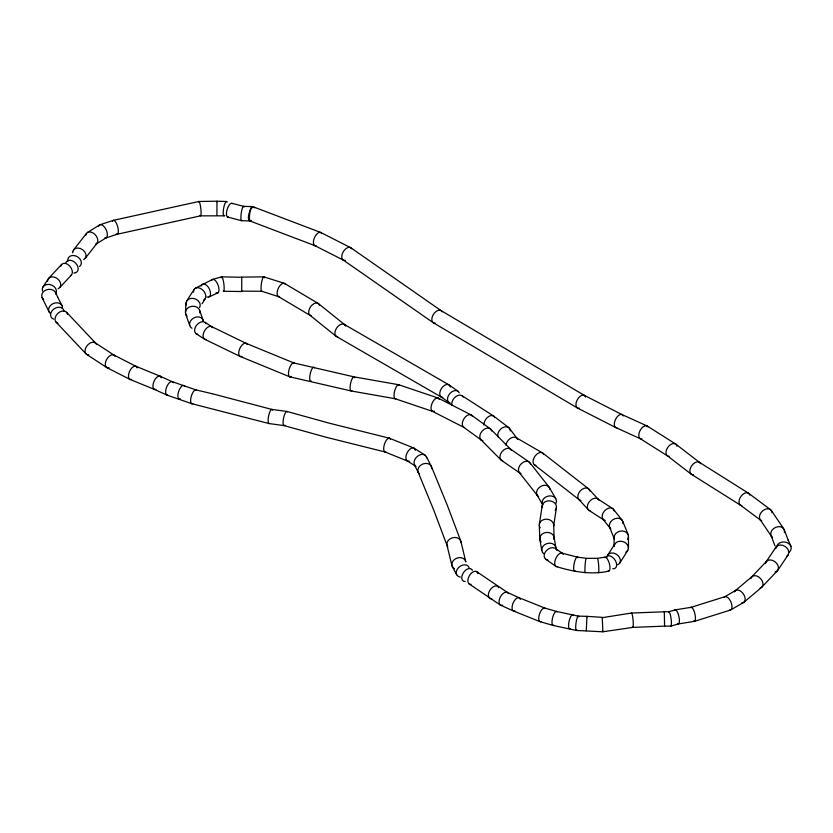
<?xml version="1.0" encoding="UTF-8"?>
<svg xmlns="http://www.w3.org/2000/svg" width="833" height="833" viewBox="0 0 833 833"><rect width="100%" height="100%" fill="white"/><g stroke="black" fill="none" stroke-linecap="round" stroke-linejoin="round"><path stroke-width="1.25" d="M263.822 276.848L241.747 277.129L241.737 291.519L223.525 291.269M226.607 201.503L216.996 201.211L216.903 215.278M185.457 312.094L185.988 303.108M553.122 625.437L576.374 630.456L602.863 631.789L632.82 627.395L664.588 626.135L664.307 611.745L668.753 611.745M539.357 524.196L542.231 505.36M553.643 525.883L556.444 507.661M664.619 626.072L670.752 626.135M602.092 617.69L631.518 613.036L664.276 611.807M586.515 630.081L586.286 630.727L586.953 616.347L602.249 617.336L602.884 631.768L602.613 630.914M251.108 220.433A7.226 2.728 -73.2 0 1 250.504 220.787L250.327 220.828A7.195 1.25 -82.7 0 1 249.421 217.934A7.195 1.25 -82.7 0 1 250.327 210.228L250.41 209.822A7.268 1.281 -82.8 0 1 252.264 206.928M250.306 210.208L250.504 209.843A7.226 2.728 -73.2 0 1 254.679 207.854M194.047 289.468L186.654 301.046M202.044 303.785L205.303 298.61M614.775 544.011L607.819 555.059A7.205 5.404 36.7 0 1 618.024 555.559A7.205 5.404 36.7 0 1 617.701 564.764M619.804 563.035L627.801 550.332M42.889 287.073L48.262 278.888M766.173 561.713L776.137 546.958M777.637 570.47L788.008 555.101M73.585 249.879L86.465 233.407M85.237 258.334L97.117 243.153M48.668 278.347L61.652 264.415M59.747 287.562L71.513 274.952M751.689 576.936L766.62 561.213M761.841 587.14L777.418 570.73M735.341 590.67L752.137 576.498M743.911 602.269L761.601 587.348M87.361 232.563L99.543 224.962M96.222 243.996L106.145 237.811M195.141 288.353L212.425 279.524M724.523 596.886L735.82 590.368M730.656 609.954L743.682 602.436M209.041 296.944L217.767 292.904M99.96 224.764L113.246 220.381M105.729 238.009L117.214 234.229M691.015 607.351L724.918 596.688M694.483 621.345L730.447 610.048M212.613 279.44L221.547 276.868M668.67 611.766L675.178 609.891M670.836 626.114L678.489 623.907M113.403 220.339L198.858 201.482L216.996 201.211L217.017 201.93M117.057 234.271L200.514 215.851L224.067 215.83M675.303 609.85L691.151 607.309M678.354 623.938L694.347 621.376M604.883 557.183L597.365 558.329L586.255 558.329L577.311 557.09M608.715 571.157C591.17 575.051 573.156 571.75 556.257 566.544M261.729 291.269L241.737 291.144M221.63 276.848L241.747 277.274M243.59 206.345L251.91 206.594M249.942 220.943L241.57 220.683L227.638 217.08M271.818 409.409L286.896 411.46M284.053 425.601L269.069 423.56L191.986 403.755M398.632 384.721L353.963 376.849L293.695 362.928M395.217 398.736L351.078 390.958L289.822 376.818M556.434 611.422L578.3 616.108L586.953 616.347L587.098 616.889M195.901 389.896L212.113 393.697M389.261 438.179L329.681 423.289L287.021 411.481M385.117 451.975L326.026 437.21L283.938 425.569M561.754 553.102L577.425 557.121M231.72 203.273L243.684 206.365M211.978 393.655L271.933 409.44M556.579 611.453L544.751 608.048L519.042 597.73M552.987 625.406L540.055 621.668L513.576 611.047M263.905 276.868L284.282 283.335M261.645 291.248L278.659 296.652M172.171 381.66L196.057 389.938M167.069 395.144L191.819 403.713M398.778 384.763L437.96 397.997M395.071 398.705L432.546 411.367M253.867 207.053L320.549 232.407M249.817 220.912L314.968 245.683M293.862 362.969L245.974 343.29M289.655 376.776L240.321 356.514M389.428 438.22L413.657 447.987M384.94 451.934L407.576 461.055M135.769 366.218L159.988 376.131M130.063 379.431L154.49 389.438M647.033 425.934L622.053 414.605L584.266 395.331M640.296 438.689L615.743 427.548L577.467 408.024M160.186 376.214L172.358 381.743M154.292 389.344L166.881 395.061M507.287 592.388L519.24 597.813M500.571 605.154L513.378 610.964M211.53 326.567L246.183 343.373M204.647 339.229L240.112 356.43M320.757 232.49L350.506 247.588M314.759 245.6L343.383 260.115M438.158 398.08L471.093 414.896M432.348 411.283L463.919 427.391M113.861 355.035L135.977 366.312M106.874 367.634L129.854 379.338M344.133 324.339L448.966 384.867L457.879 391.146M516.054 437.627L542.564 452.933M336.355 336.459L441.407 397.112M584.495 395.456L441.053 310.605L350.735 247.724M577.248 407.889L433.254 322.715L343.154 259.99M284.688 283.532L318.227 303.451M278.253 296.454L310.157 315.395M507.505 592.513L476.726 571.677M500.352 605.029L469.229 583.995M699.449 462.346L748.503 493.23M691.359 474.269L740.475 505.183M414.095 448.206L425.038 455.099M407.15 460.836L415.657 466.199M647.251 426.059L675.573 443.968M640.077 438.564L667.483 455.89M462.023 395.675L493.532 416.011M597.584 498.769L612.64 508.546M588.9 510.296L603.758 519.948M205.033 322.329L211.759 326.703M196.192 333.752L204.418 339.104M95.212 342.79L114.079 355.17M86.601 354.358L106.645 367.509M510.15 448.852L529.017 461.909M501.508 460.368L520.042 473.206M441.178 396.977L449.091 402.568M555.559 548.53L562.39 553.351M545.854 559.297L555.85 566.357M471.322 415.032L490.335 428.818M463.471 427.1L481.38 440.095M588.567 488.794L542.793 453.1M579.216 499.769L534.317 464.752M748.732 493.386L770.587 509.692M740.245 505.017L760.841 520.375M493.761 416.177L508.786 427.641M675.802 444.135L699.678 462.513M667.243 455.713L691.13 474.102M318.456 303.618L344.612 324.651M309.928 315.228L336.126 336.293M510.629 449.226L490.564 429.026M501.039 459.993L480.901 439.72M95.68 343.165L66.578 312.292M86.132 353.983L55.988 322.038M589.025 489.221L598.271 499.373A7.226 4.852 -50.2 0 0 589.056 502.018A7.226 4.852 -50.2 0 0 590.045 510.785M578.768 499.331L588.213 509.692M613.338 509.161L622.136 520.219M602.863 519.094L610.37 528.528M529.923 462.773L549.103 487.149M519.136 472.342L537.347 495.468M509.442 428.339L517.21 438.627M771.254 510.39L783.707 528.757M760.175 519.677L771.597 536.535M549.301 487.43L555.819 498.717M537.16 495.187L542.793 504.944M452.267 566.544L456.671 574.728M426.329 456.536L431.244 466.178M414.365 464.762L418.301 472.488M57.55 296.86L62.017 305.617M49.043 311.875L42.004 297.433M788.143 540.044L790.986 546.281M55.634 292.654L57.706 297.183M431.39 466.501L447.363 505.444L460.701 540.856M418.156 472.165L434.014 510.827L447.217 545.875M622.657 521.125L628.134 534.64M609.641 527.341L614.442 539.19M784.228 529.684L788.289 540.367M771.087 535.619L774.982 545.854M199.66 310.334L203.065 320.174M185.665 313.916L189.737 325.651M460.92 541.554L465.741 561.546M446.988 545.188L451.903 565.534M554.101 537.285L555.903 547.666M539.836 539.253L541.773 550.446M553.685 524.78L554.153 538.014M539.295 524.936L539.794 538.889M628.488 536.442L628.488 547.906M614.088 537.4L614.088 546.438M88.725 354.941A7.216 4.8 -50.9 0 1 86.497 346.476A7.216 4.8 -50.9 0 1 96.066 343.623M96.232 343.894A7.216 4.8 -50.9 0 1 96.503 344.466M57.914 323.225A7.195 5.123 -44.3 0 1 57.914 313.302A7.195 5.123 -44.3 0 1 67.494 314.405M53.656 319.154A7.247 5.498 -34.6 0 1 53.718 309.158A7.247 5.498 -34.6 0 1 63.974 311.073M50.449 313.52A7.195 5.696 -24.1 0 1 53.374 303.472A7.195 5.696 -24.1 0 1 62.444 308.449M43.618 299.547A7.247 5.883 -10.1 0 1 46.054 289.946A7.247 5.883 -10.1 0 1 56.082 294.424M42.473 290.977A7.247 5.789 20 0 1 49.334 284.449A7.247 5.789 20 0 1 56.207 292.654M47.97 279.503A7.205 5.352 38.3 0 1 57.706 278.909A7.205 5.352 38.3 0 1 58.695 288.426M58.383 288.593A7.205 5.352 38.3 0 1 58.06 288.728M47.648 281.231A7.205 5.352 38.3 0 1 47.856 279.826M60.882 266.133A7.237 4.738 52.2 0 1 69.524 265.852A7.237 4.738 52.2 0 1 70.305 275.817M65.901 262.759A7.32 5.123 46 0 1 75.688 263.166A7.32 5.123 46 0 1 75.334 272.808M74.991 272.88A7.32 5.123 46 0 1 73.887 272.974M67.848 261.302A7.195 5.571 30.4 0 1 76.449 256.241A7.195 5.571 30.4 0 1 79.52 266.508M72.971 251.108A7.195 5.425 35.7 0 1 82.967 249.994A7.195 5.425 35.7 0 1 83.644 259.657M72.773 252.888A7.195 5.425 35.7 0 1 72.877 251.441M85.799 235.25A7.247 4.936 49 0 1 94.847 234.344A7.247 4.936 49 0 1 95.368 244.413M98.648 226.18A7.237 3.676 65.4 0 1 106.02 229.492A7.237 3.676 65.4 0 1 104.521 238.092M112.507 221.182A7.205 2.53 74.6 0 1 117.62 226.441A7.205 2.53 74.6 0 1 116.193 234.063M198.504 202.044A7.247 1.145 83.5 0 1 200.815 208.469A7.247 1.145 83.5 0 1 200.045 215.424M224.795 215.466A7.31 1.749 -80 0 1 223.619 208.344A7.31 1.749 -80 0 1 227.159 202.096M228.534 217.028A7.205 2.718 -73.2 0 1 227.065 209.718A7.205 2.718 -73.2 0 1 232.324 203.606M242.049 220.422A7.258 1.395 -82.1 0 1 241.278 212.832A7.258 1.395 -82.1 0 1 244.079 207.115M250.691 220.37A7.268 1.281 -82.8 0 1 250.41 220.787L250.327 220.828A7.226 2.728 -73.2 0 1 248.401 217.59A7.226 2.728 -73.2 0 1 250.348 210.114M316.144 245.735A7.205 3.571 -66.2 0 1 314.572 237.426A7.205 3.571 -66.2 0 1 321.715 233.552M345.341 260.344A7.205 4.238 -59.1 0 1 343.061 252.118A7.205 4.238 -59.1 0 1 351.641 248.734M435.18 323.152A7.205 4.363 -57.4 0 1 433.035 315.051A7.205 4.363 -57.4 0 1 441.667 311.157M441.844 311.386A7.205 4.363 -57.4 0 1 442.125 311.906M579.341 408.201A7.195 4.05 -61.2 0 1 576.946 400.454A7.195 4.05 -61.2 0 1 585.068 395.987M585.224 396.206A7.195 4.05 -61.2 0 1 585.589 396.997M616.941 427.756A7.195 3.759 -64.3 0 1 615.743 418.978A7.195 3.759 -64.3 0 1 623.188 415.948M641.858 438.908A7.205 4.009 -61.8 0 1 639.983 430.703A7.205 4.009 -61.8 0 1 647.97 426.808M669.159 456.38A7.205 4.529 -55.1 0 1 667.733 447.456A7.205 4.529 -55.1 0 1 676.677 445.301M676.802 445.593A7.205 4.529 -55.1 0 1 676.969 446.217M693.358 474.758A7.205 4.529 -55.2 0 1 691.484 466.032A7.205 4.529 -55.2 0 1 700.553 463.679M741.839 505.641A7.205 4.498 -55.6 0 1 741.11 496.197A7.205 4.498 -55.6 0 1 749.815 495.146M761.674 520.885A7.237 5.144 -44.5 0 1 762.872 510.691A7.237 5.144 -44.5 0 1 771.993 512.607M772.618 537.556A7.205 5.633 -27.7 0 1 775.731 527.331A7.205 5.633 -27.7 0 1 784.426 532.558M776.481 547.833A7.362 6.008 3.2 0 1 786.477 542.398A7.362 6.008 3.2 0 1 789.32 552.092M775.429 548.541A7.195 5.529 32 0 1 785.332 546.563A7.195 5.529 32 0 1 786.706 556.277M765.423 563.608A7.205 5.331 39 0 1 775.044 561.786A7.205 5.331 39 0 1 776.075 571.74M775.752 571.886A7.205 5.331 39 0 1 775.054 572.094M751.158 577.738A7.205 5.008 46.8 0 1 760.779 578.779A7.205 5.008 46.8 0 1 760.165 588.056M750.845 578.685A7.205 5.008 46.8 0 1 750.929 578.352M734.456 591.836A7.216 4.529 55.2 0 1 743.546 594.179A7.216 4.529 55.2 0 1 741.672 602.925M723.887 597.594A7.237 3.53 66.8 0 1 730.916 601.947A7.237 3.53 66.8 0 1 729.291 610.1M690.651 607.621A7.226 2.218 76.8 0 1 695.045 614.431A7.226 2.218 76.8 0 1 693.431 621.022M674.834 610.152A7.216 2.114 77.5 0 1 679.02 617.014A7.216 2.114 77.5 0 1 677.479 623.573M668.587 611.807A7.299 1.374 82.2 0 1 671.127 618.898A7.299 1.374 82.2 0 1 670.482 626.093M631.279 613.432A7.205 0.895 84.9 0 1 633.101 620.523A7.205 0.895 84.9 0 1 632.372 626.77M576.821 630.185A7.258 1.333 -82.4 0 1 576.082 622.605A7.258 1.333 -82.4 0 1 578.768 616.868M570.334 628.54A7.195 2.135 -77.3 0 1 569.033 621.428A7.195 2.135 -77.3 0 1 573.26 615.16M553.914 625.208A7.205 2.291 -76.3 0 1 552.508 618.065A7.205 2.291 -76.3 0 1 557.058 611.88M541.044 621.647A7.205 2.999 -71.1 0 1 539.492 614.067A7.205 2.999 -71.1 0 1 545.376 608.506M514.981 611.016A7.195 3.499 -66.9 0 1 512.93 603.425A7.195 3.499 -66.9 0 1 519.927 598.417M520.177 598.865A7.195 3.499 -66.9 0 1 520.375 599.396M502.705 605.237A7.205 3.998 -61.9 0 1 500.154 597.365A7.205 3.998 -61.9 0 1 508.359 593.502M491.762 598.854A7.195 4.436 -56.5 0 1 489.919 590.16A7.195 4.436 -56.5 0 1 498.8 587.692M471.072 584.391A7.216 4.186 -59.7 0 1 469.239 575.926A7.216 4.186 -59.7 0 1 477.621 572.688M477.746 572.958A7.216 4.186 -59.7 0 1 477.944 573.541M465.189 581.538A7.247 4.467 -56.3 0 1 462.919 573.531A7.247 4.467 -56.3 0 1 471.676 569.356M471.863 569.564A7.247 4.467 -56.3 0 1 472.321 570.324M460.368 577.071A7.226 5.362 -38.4 0 1 458.473 567.658A7.226 5.362 -38.4 0 1 469.166 567.804M453.683 568.221A7.205 5.748 -21.1 0 1 455.828 558.599A7.205 5.748 -21.1 0 1 465.803 561.9M454.329 568.647A7.205 5.748 -21.1 0 1 453.995 568.45M447.748 546.844A7.195 5.789 -17.1 0 1 452.194 537.858A7.195 5.789 -17.1 0 1 461.045 542.637M419.405 473.894A7.195 5.685 -24.7 0 1 422.623 464.075A7.195 5.685 -24.7 0 1 431.713 468.635M415.167 465.782A7.299 5.185 -44.4 0 1 418.062 455.838A7.299 5.185 -44.4 0 1 426.652 457.869M415.938 466.376A7.299 5.185 -44.4 0 1 415.407 466.001M409.149 461.097A7.216 3.884 -63.2 0 1 407.16 452.767A7.216 3.884 -63.2 0 1 415.042 449.445M415.23 450.028A7.216 3.884 -63.2 0 1 415.292 450.341M385.887 451.892A7.216 2.874 -72.1 0 1 384.346 444.541A7.216 2.874 -72.1 0 1 389.896 438.522M390.271 439.053A7.216 2.874 -72.1 0 1 390.458 439.532M284.876 425.215A7.216 1.968 -78.4 0 1 283.48 418.447A7.216 1.968 -78.4 0 1 287.437 411.887M269.444 423.497A7.216 1.905 -78.8 0 1 268.747 415.313A7.216 1.905 -78.8 0 1 272.485 410.2M192.912 403.568A7.216 2.707 -73.3 0 1 191.194 396.56A7.216 2.707 -73.3 0 1 196.505 390.229M180.417 398.924A7.195 3.02 -70.9 0 1 178.637 391.448A7.195 3.02 -70.9 0 1 184.676 386.064M167.912 395.206A7.205 3.259 -69 0 1 166.465 387.522A7.205 3.259 -69 0 1 172.702 381.983M172.847 382.139A7.205 3.259 -69 0 1 173.233 382.764M155.906 389.407A7.195 3.519 -66.7 0 1 153.918 381.597A7.195 3.519 -66.7 0 1 161.008 377.037M161.133 377.266A7.195 3.519 -66.7 0 1 161.331 377.797M131.531 379.431A7.205 3.655 -65.4 0 1 129.386 371.789A7.205 3.655 -65.4 0 1 136.695 366.926M137.07 367.634A7.205 3.655 -65.4 0 1 137.174 367.915M109.092 367.769A7.205 4.165 -60 0 1 106.437 359.846A7.205 4.165 -60 0 1 114.975 356.18M192.007 328.285A7.226 5.602 -29.8 0 1 193.298 318.248A7.226 5.602 -29.8 0 1 203.252 321.236M186.144 314.926A7.226 5.873 -8 0 1 191.767 306.315A7.226 5.873 -8 0 1 199.733 312.885M187.102 316.124A7.226 5.873 -8 0 1 186.342 315.249M186.238 304.961A7.247 5.8 19 0 1 193.787 298.485A7.247 5.8 19 0 1 199.576 307.533M193.537 292.154A7.289 5.019 47.8 0 1 202.086 289.457A7.289 5.019 47.8 0 1 203.648 300.047M201.399 285.23A7.205 3.926 62.7 0 1 209.447 289.166A7.205 3.926 62.7 0 1 206.948 296.996M201.097 286.073A7.205 3.926 62.7 0 1 201.18 285.771M211.686 280.305A7.216 3.176 69.7 0 1 218.173 285.365A7.216 3.176 69.7 0 1 216.07 292.799M221.13 277.826A7.31 1.302 82.7 0 1 223.692 282.668A7.31 1.302 82.7 0 1 223.275 291.227M262.01 291.238A7.33 1.427 -81.9 0 1 261.562 282.637A7.33 1.427 -81.9 0 1 264.363 277.837M279.586 296.756A7.237 3.582 -66.3 0 1 278.378 288.135A7.237 3.582 -66.3 0 1 285.448 284.49M311.23 315.822A7.205 4.509 -55.4 0 1 310.542 306.763A7.205 4.509 -55.4 0 1 319.195 304.503M319.445 305.065A7.205 4.509 -55.4 0 1 319.549 305.378M337.709 336.928A7.205 4.488 -55.8 0 1 336.49 328.202A7.205 4.488 -55.8 0 1 345.185 325.276M345.341 325.536A7.205 4.488 -55.8 0 1 345.591 326.099M442.792 397.435A7.205 4.363 -57.5 0 1 441.417 388.542A7.205 4.363 -57.5 0 1 450.039 386.168M450.236 386.762A7.205 4.363 -57.5 0 1 450.309 387.085M450.247 403.068A7.216 4.904 -49 0 1 449.81 393.603A7.216 4.904 -49 0 1 459.202 392.853M452.048 405.525A7.226 4.842 -50.3 0 1 455.693 396.695A7.226 4.842 -50.3 0 1 463.21 397.07M483.921 424.965A7.205 4.54 -55 0 1 488.43 416.677A7.205 4.54 -55 0 1 494.76 417.625M498.03 436.836A7.226 5.092 -45.4 0 1 502.237 427.933A7.226 5.092 -45.4 0 1 510.004 429.526M510.192 430.546A7.226 5.092 -45.4 0 1 510.202 430.911M505.954 445.155A7.268 4.904 -49.7 0 1 511.358 437.856A7.268 4.904 -49.7 0 1 517.626 439.491M535.9 465.387A7.205 4.488 -55.8 0 1 535.057 456.099A7.205 4.488 -55.8 0 1 543.772 454.547M580.965 500.529A7.216 4.946 -48.2 0 1 580.341 490.835A7.216 4.946 -48.2 0 1 589.847 490.96M598.458 499.623A7.226 4.852 -50.2 0 1 598.771 500.164M605.258 520.521A7.237 4.946 -48.5 0 1 604.654 510.796A7.237 4.946 -48.5 0 1 614.15 510.91M610.152 528.247A7.216 5.571 -30.7 0 1 614.869 518.699A7.216 5.571 -30.7 0 1 622.917 523.624M610.87 529.017A7.216 5.571 -30.7 0 1 610.37 528.518M614.337 538.836A7.226 5.862 -11.3 0 1 622.178 531.006A7.226 5.862 -11.3 0 1 627.582 539.326M614.16 546.084A7.258 5.831 17 0 1 623.886 541.919A7.258 5.831 17 0 1 626.822 551.477M626.218 551.956A7.258 5.831 17 0 1 625.885 552.175M607.205 557.038A7.205 5.404 36.7 0 1 607.653 555.351M606.205 556.881A7.289 4.602 54.8 0 1 615.431 560.682A7.289 4.602 54.8 0 1 612.786 568.772M605.737 557.652A7.289 4.602 54.8 0 1 606.028 557.121M604.164 557.662A7.278 2.634 74.1 0 1 609.329 563.452A7.278 2.634 74.1 0 1 608.007 571.094M597.199 558.579A7.226 0.76 85.7 0 1 598.625 564.92A7.226 0.76 85.7 0 1 598.365 572.688M585.36 572.688A7.226 0.687 -86.1 0 1 585.12 564.93A7.226 0.687 -86.1 0 1 586.411 558.579M575.228 570.99A7.216 1.885 -79 0 1 574.124 563.67A7.216 1.885 -79 0 1 577.904 557.693M557.714 566.575A7.299 3.613 -66.2 0 1 555.486 559.203A7.299 3.613 -66.2 0 1 562.567 553.508M562.733 553.674A7.299 3.613 -66.2 0 1 563.15 554.32M547.843 560.088A7.299 5.362 -40.1 0 1 546.406 550.613A7.299 5.362 -40.1 0 1 556.965 550.363M542.606 552.466A7.205 5.81 -15.5 0 1 547.073 543.522A7.205 5.81 -15.5 0 1 555.944 548.406M543.647 553.56A7.205 5.81 -15.5 0 1 542.824 552.768M540.128 540.315A7.205 5.873 -5.9 0 1 546.74 532.402A7.205 5.873 -5.9 0 1 553.924 539.482M541.148 541.919A7.205 5.873 -5.9 0 1 540.461 540.992M539.357 525.675A7.205 5.883 2.6 0 1 546.729 519.167A7.205 5.883 2.6 0 1 553.57 526.248M540.19 527.778A7.205 5.883 2.6 0 1 539.649 526.758M542.241 507.568A7.205 5.873 5.5 0 1 549.978 500.862A7.205 5.873 5.5 0 1 555.996 509.067M555.809 509.4A7.205 5.873 5.5 0 1 555.122 510.327M542.647 504.611A7.247 5.841 -15.7 0 1 549.301 495.916A7.247 5.841 -15.7 0 1 555.965 503.361M538.639 496.635A7.205 5.477 -34.2 0 1 540.378 486.639A7.205 5.477 -34.2 0 1 549.915 489.429M520.323 473.373A7.226 4.998 -47.4 0 1 521.593 463.44A7.226 4.998 -47.4 0 1 530.548 464.283M520.906 473.633A7.226 4.998 -47.4 0 1 520.604 473.519M502.653 460.857A7.216 4.831 -50.4 0 1 502.07 451.58A7.216 4.831 -50.4 0 1 511.337 450.236M482.859 440.647A7.205 4.873 -49.6 0 1 482.234 430.973A7.205 4.873 -49.6 0 1 491.595 430.973M464.429 427.589A7.216 4.269 -58.7 0 1 464.179 418.426A7.216 4.269 -58.7 0 1 472.238 416.052M434.462 411.106A7.216 3.457 -67.3 0 1 431.994 403.516A7.216 3.457 -67.3 0 1 439.189 399.382M395.852 398.622A7.226 2.364 -75.8 0 1 394.696 390.896A7.226 2.364 -75.8 0 1 399.382 385.356M351.911 390.573A7.205 1.999 -78.2 0 1 350.641 383.17A7.205 1.999 -78.2 0 1 354.733 377.859M311.355 381.077A7.195 2.135 -77.3 0 1 310.303 373.423A7.195 2.135 -77.3 0 1 314.53 367.769M291.134 376.37A7.226 2.686 -73.6 0 1 289.041 369.613A7.226 2.686 -73.6 0 1 294.538 363.584M242.039 356.409A7.195 3.624 -65.7 0 1 239.727 348.673A7.195 3.624 -65.7 0 1 247.151 344.435M206.23 339.468A7.205 4.103 -60.7 0 1 204.429 331.045A7.205 4.103 -60.7 0 1 212.634 327.702M197.681 334.325A7.237 4.925 -48.9 0 1 196.64 325.109A7.237 4.925 -48.9 0 1 206.23 323.745"/></g></svg>
